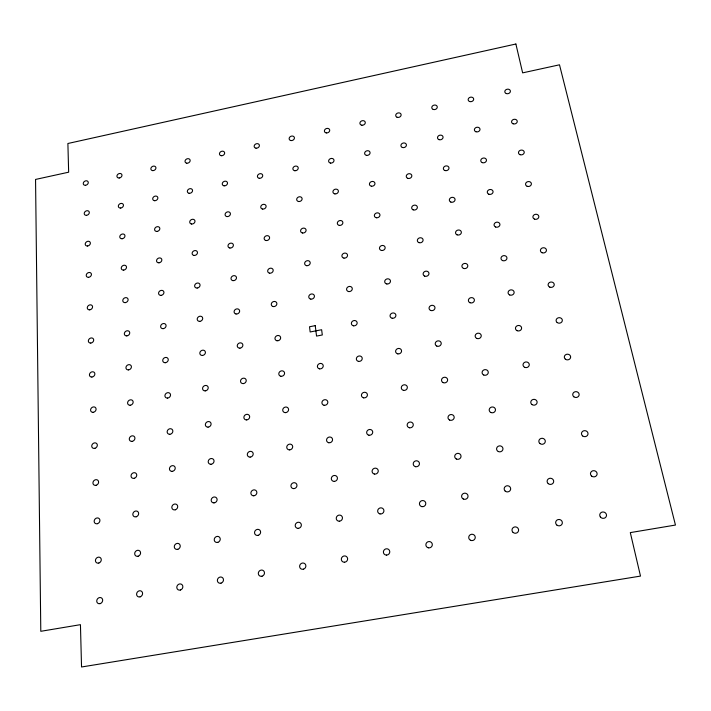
<?xml version="1.0" encoding="UTF-8"?>
<svg xmlns="http://www.w3.org/2000/svg" width="711" height="711" viewBox="0 0 711 711"><rect width="100%" height="100%" fill="white"/><g stroke="black" fill="none" stroke-linecap="round" stroke-linejoin="round"><path stroke-width="1.07" d="M515.884 44.011L67.892 143.498L68.647 172.195L35.55 179.439L40.794 631.306L80.441 624.667L81.543 666.989L640.495 576.088L630.31 532.61L675.45 525.056L559.495 64.808L522.638 72.869L515.884 44.011M315.24 325.647L309.525 326.767L310.165 331.975L321.63 329.735L322.305 334.97L316.546 336.09L315.24 325.647M403.572 390.375A3.066 2.8 -19.1 0 0 407.252 386.686A3.066 2.8 -19.1 0 0 402.15 385.735A3.066 2.8 -19.1 0 0 403.572 390.375M363.641 397.849A3.048 2.782 -23.8 0 0 367.329 394.17A3.048 2.782 -23.8 0 0 362.308 393.219A3.048 2.782 -23.8 0 0 363.641 397.849M324.047 405.252A3.031 2.755 -28.3 0 0 327.753 401.582A3.031 2.755 -28.3 0 0 322.803 400.622A3.031 2.755 -28.3 0 0 324.047 405.252M358.504 361.392A3.004 2.702 -23 0 0 362.148 357.793A3.004 2.702 -23 0 0 357.198 356.904A3.004 2.702 -23 0 0 358.504 361.392M397.831 353.874A3.022 2.72 -19 0 0 401.466 350.265A3.022 2.72 -19 0 0 396.445 349.377A3.022 2.72 -19 0 0 397.831 353.874M436.767 346.07A3.04 2.737 -14.9 0 0 441.247 343.377A3.04 2.737 -14.9 0 0 436.652 341.316A3.04 2.737 -14.9 0 0 436.767 346.07M353.491 325.807A2.96 2.622 -22.4 0 0 357.082 322.287A2.96 2.622 -22.4 0 0 352.212 321.452A2.96 2.622 -22.4 0 0 353.491 325.807M392.232 318.252A2.977 2.64 -18.9 0 0 395.814 314.715A2.977 2.64 -18.9 0 0 390.881 313.88A2.977 2.64 -18.9 0 0 392.232 318.252M430.582 310.414A2.995 2.657 -15.3 0 0 434.999 307.765A2.995 2.657 -15.3 0 0 430.475 305.783A2.995 2.657 -15.3 0 0 430.582 310.414M443.104 382.607A3.084 2.817 -14.2 0 0 447.646 379.87A3.084 2.817 -14.2 0 0 442.98 377.71A3.084 2.817 -14.2 0 0 443.104 382.607M379.985 513.911A3.191 3.04 -30.1 0 0 383.833 509.983A3.191 3.04 -30.1 0 0 378.554 508.836A3.191 3.04 -30.1 0 0 379.985 513.911M374.368 474.05A3.137 2.951 -27 0 0 378.163 470.211A3.137 2.951 -27 0 0 372.973 469.127A3.137 2.951 -27 0 0 374.368 474.05M368.902 435.194A3.093 2.862 -25.1 0 0 372.635 431.435A3.093 2.862 -25.1 0 0 367.534 430.422A3.093 2.862 -25.1 0 0 368.902 435.194M421.845 506.632A3.2 3.066 -20.4 0 0 425.676 502.686A3.2 3.066 -20.4 0 0 420.325 501.539A3.2 3.066 -20.4 0 0 421.845 506.632M415.571 466.7A3.155 2.977 -19.7 0 0 419.348 462.843A3.155 2.977 -19.7 0 0 414.086 461.768A3.155 2.977 -19.7 0 0 415.571 466.7M409.447 427.773A3.111 2.888 -19.3 0 0 413.18 424.005A3.111 2.888 -19.3 0 0 407.998 423.001A3.111 2.888 -19.3 0 0 409.447 427.773M463.296 499.006A3.226 3.084 -10 0 0 468.042 496.109A3.226 3.084 -10 0 0 463.119 493.656A3.226 3.084 -10 0 0 463.296 499.006M456.364 459.022A3.182 2.995 -12.1 0 0 461.039 456.178A3.182 2.995 -12.1 0 0 456.204 453.831A3.182 2.995 -12.1 0 0 456.364 459.022M449.601 420.05A3.128 2.906 -13.4 0 0 454.205 417.259A3.128 2.906 -13.4 0 0 449.459 415.011A3.128 2.906 -13.4 0 0 449.601 420.05M348.666 291.572A2.924 2.551 -21.9 0 0 352.212 288.124A2.924 2.551 -21.9 0 0 347.421 287.333A2.924 2.551 -21.9 0 0 348.666 291.572M343.955 258.111A2.88 2.48 -21.5 0 0 347.457 254.734A2.88 2.48 -21.5 0 0 342.729 253.996A2.88 2.48 -21.5 0 0 343.955 258.111M339.351 225.405A2.844 2.409 -21.2 0 0 342.8 222.09A2.844 2.409 -21.2 0 0 338.152 221.405A2.844 2.409 -21.2 0 0 339.351 225.405M386.846 283.973A2.942 2.568 -18.8 0 0 390.383 280.516A2.942 2.568 -18.8 0 0 385.522 279.734A2.942 2.568 -18.8 0 0 386.846 283.973M381.585 250.485A2.897 2.497 -18.8 0 0 385.069 247.09A2.897 2.497 -18.8 0 0 380.287 246.362A2.897 2.497 -18.8 0 0 381.585 250.485M376.439 217.753A2.862 2.426 -18.8 0 0 379.878 214.429A2.862 2.426 -18.8 0 0 375.168 213.744A2.862 2.426 -18.8 0 0 376.439 217.753M424.636 276.108A2.96 2.577 -15.7 0 0 428.982 273.504A2.96 2.577 -15.7 0 0 424.538 271.611A2.96 2.577 -15.7 0 0 424.636 276.108M418.823 242.593A2.915 2.506 -16 0 0 423.107 240.034A2.915 2.506 -16 0 0 418.735 238.212A2.915 2.506 -16 0 0 418.823 242.593M413.144 209.843A2.88 2.435 -16.3 0 0 417.375 207.328A2.88 2.435 -16.3 0 0 413.073 205.577A2.88 2.435 -16.3 0 0 413.144 209.843M217.859 542.342A3.182 2.888 -48.2 0 0 219.495 537.187A3.182 2.888 -48.2 0 0 214.367 538.751A3.182 2.888 -48.2 0 0 217.859 542.342M213.975 502.89A3.12 2.817 -44.2 0 0 216.802 498.322A3.12 2.817 -44.2 0 0 211.656 498.562A3.12 2.817 -44.2 0 0 213.975 502.89M210.963 464.265A3.066 2.737 -40.9 0 0 213.744 459.813A3.066 2.737 -40.9 0 0 208.679 460.079A3.066 2.737 -40.9 0 0 210.963 464.265M208.056 427.133A3.013 2.666 -38.2 0 0 210.803 422.787A3.013 2.666 -38.2 0 0 205.817 423.081A3.013 2.666 -38.2 0 0 208.056 427.133M205.221 390.881A2.968 2.595 -35.9 0 0 207.932 386.633A2.968 2.595 -35.9 0 0 203.017 386.953A2.968 2.595 -35.9 0 0 205.221 390.881M202.457 355.464A2.924 2.524 -34.1 0 0 205.132 351.323A2.924 2.524 -34.1 0 0 200.28 351.661A2.924 2.524 -34.1 0 0 202.457 355.464M199.791 321.372A2.88 2.462 -32.6 0 0 202.431 317.319A2.88 2.462 -32.6 0 0 197.649 317.684A2.88 2.462 -32.6 0 0 199.791 321.372M197.178 288.044A2.835 2.391 -31.3 0 0 199.791 284.089A2.835 2.391 -31.3 0 0 195.081 284.462A2.835 2.391 -31.3 0 0 197.178 288.044M193.943 255.427A2.8 2.329 -30.2 0 0 197.436 252.147A2.8 2.329 -30.2 0 0 193.028 251.436A2.8 2.329 -30.2 0 0 193.943 255.427M258.244 535.312A3.182 2.933 -45.8 0 0 259.826 530.139A3.182 2.933 -45.8 0 0 254.662 531.721A3.182 2.933 -45.8 0 0 258.244 535.312M253.747 495.789A3.12 2.853 -41.5 0 0 256.529 491.212A3.12 2.853 -41.5 0 0 251.33 491.461A3.12 2.853 -41.5 0 0 253.747 495.789M250.121 457.111A3.066 2.773 -38.1 0 0 252.876 452.64A3.066 2.773 -38.1 0 0 247.757 452.916A3.066 2.773 -38.1 0 0 250.121 457.111M246.646 419.917A3.022 2.702 -35.4 0 0 249.357 415.562A3.022 2.702 -35.4 0 0 244.317 415.864A3.022 2.702 -35.4 0 0 246.646 419.917M243.242 383.611A2.968 2.622 -33.3 0 0 245.926 379.363A2.968 2.622 -33.3 0 0 240.958 379.683A2.968 2.622 -33.3 0 0 243.242 383.611M239.927 348.15A2.924 2.551 -31.6 0 0 242.575 344A2.924 2.551 -31.6 0 0 237.678 344.346A2.924 2.551 -31.6 0 0 239.927 348.15M236.016 313.986A2.888 2.489 -30.2 0 0 239.589 310.565A2.888 2.489 -30.2 0 0 234.986 309.765A2.888 2.489 -30.2 0 0 236.016 313.986M232.906 280.632A2.844 2.417 -29.1 0 0 236.434 277.272A2.844 2.417 -29.1 0 0 231.902 276.526A2.844 2.417 -29.1 0 0 232.906 280.632M229.857 248.015A2.808 2.355 -28.1 0 0 233.341 244.726A2.808 2.355 -28.1 0 0 228.871 244.015A2.808 2.355 -28.1 0 0 229.857 248.015M298.202 528.362A3.182 2.968 -42.4 0 0 300.993 523.652A3.182 2.968 -42.4 0 0 295.652 523.874A3.182 2.968 -42.4 0 0 298.202 528.362M293.865 488.626A3.12 2.888 -37.9 0 0 296.611 484.04A3.12 2.888 -37.9 0 0 291.359 484.298A3.12 2.888 -37.9 0 0 293.865 488.626M289.626 449.885A3.075 2.808 -34.6 0 0 292.345 445.406A3.075 2.808 -34.6 0 0 287.173 445.69A3.075 2.808 -34.6 0 0 289.626 449.885M285.564 412.638A3.022 2.728 -32.1 0 0 288.248 408.274A3.022 2.728 -32.1 0 0 283.147 408.585A3.022 2.728 -32.1 0 0 285.564 412.638M280.845 376.243A2.977 2.648 -30.3 0 0 284.507 372.662A2.977 2.648 -30.3 0 0 279.699 371.755A2.977 2.648 -30.3 0 0 280.845 376.243M276.979 340.747A2.933 2.577 -28.8 0 0 280.587 337.236A2.933 2.577 -28.8 0 0 275.859 336.392A2.933 2.577 -28.8 0 0 276.979 340.747M273.255 306.574A2.897 2.506 -27.6 0 0 276.819 303.144A2.897 2.506 -27.6 0 0 272.153 302.353A2.897 2.506 -27.6 0 0 273.255 306.574M269.62 273.184A2.853 2.435 -26.7 0 0 273.14 269.825A2.853 2.435 -26.7 0 0 268.545 269.078A2.853 2.435 -26.7 0 0 269.62 273.184M266.065 240.54A2.817 2.373 -25.9 0 0 269.54 237.243A2.817 2.373 -25.9 0 0 265.007 236.541A2.817 2.373 -25.9 0 0 266.065 240.54M191.499 224.018A2.755 2.275 -29.2 0 0 194.947 220.801A2.755 2.275 -29.2 0 0 190.601 220.143A2.755 2.275 -29.2 0 0 191.499 224.018M189.108 193.285A2.72 2.213 -28.4 0 0 192.512 190.13A2.72 2.213 -28.4 0 0 188.219 189.508A2.72 2.213 -28.4 0 0 189.108 193.285M186.762 163.192A2.684 2.16 -27.7 0 0 190.121 160.099A2.684 2.16 -27.7 0 0 185.891 159.513A2.684 2.16 -27.7 0 0 186.762 163.192M226.925 216.579A2.764 2.293 -27.3 0 0 230.364 213.353A2.764 2.293 -27.3 0 0 225.956 212.696A2.764 2.293 -27.3 0 0 226.925 216.579M224.054 185.82A2.728 2.231 -26.7 0 0 227.458 182.656A2.728 2.231 -26.7 0 0 223.112 182.043A2.728 2.231 -26.7 0 0 224.054 185.82M221.245 155.709A2.693 2.177 -26.1 0 0 224.605 152.607A2.693 2.177 -26.1 0 0 220.312 152.03A2.693 2.177 -26.1 0 0 221.245 155.709M262.635 209.078A2.782 2.311 -25.3 0 0 266.065 205.852A2.782 2.311 -25.3 0 0 261.604 205.195A2.782 2.311 -25.3 0 0 262.635 209.078M259.284 178.301A2.746 2.249 -24.8 0 0 262.67 175.128A2.746 2.249 -24.8 0 0 258.271 174.515A2.746 2.249 -24.8 0 0 259.284 178.301M256.004 148.172A2.711 2.186 -24.3 0 0 259.346 145.062A2.711 2.186 -24.3 0 0 255.009 144.493A2.711 2.186 -24.3 0 0 256.004 148.172M334.908 193.899A2.808 2.346 -21 0 0 338.32 190.655A2.808 2.346 -21 0 0 333.735 190.015A2.808 2.346 -21 0 0 334.908 193.899M330.571 163.077A2.764 2.284 -20.8 0 0 333.939 159.895A2.764 2.284 -20.8 0 0 329.415 159.3A2.764 2.284 -20.8 0 0 330.571 163.077M326.322 132.921A2.728 2.222 -20.7 0 0 329.646 129.793A2.728 2.222 -20.7 0 0 325.194 129.242A2.728 2.222 -20.7 0 0 326.322 132.921M371.48 186.22A2.817 2.355 -18.8 0 0 374.884 182.967A2.817 2.355 -18.8 0 0 370.235 182.327A2.817 2.355 -18.8 0 0 371.48 186.22M366.636 155.38A2.782 2.293 -18.8 0 0 369.996 152.19A2.782 2.293 -18.8 0 0 365.418 151.594A2.782 2.293 -18.8 0 0 366.636 155.38M361.89 125.207A2.746 2.231 -18.8 0 0 365.205 122.07A2.746 2.231 -18.8 0 0 360.699 121.519A2.746 2.231 -18.8 0 0 361.89 125.207M407.67 178.301A2.835 2.373 -16.5 0 0 411.847 175.821A2.835 2.373 -16.5 0 0 407.607 174.151A2.835 2.373 -16.5 0 0 407.67 178.301M402.319 147.453A2.8 2.311 -16.7 0 0 406.434 145.008A2.8 2.311 -16.7 0 0 402.266 143.4A2.8 2.311 -16.7 0 0 402.319 147.453M397.085 117.271A2.764 2.249 -16.9 0 0 401.146 114.871A2.764 2.249 -16.9 0 0 397.04 113.325A2.764 2.249 -16.9 0 0 397.085 117.271M310.805 299.109A2.906 2.524 -24.9 0 0 314.36 295.66A2.906 2.524 -24.9 0 0 309.632 294.869A2.906 2.524 -24.9 0 0 310.805 299.109M306.637 265.683A2.871 2.462 -24.2 0 0 310.147 262.306A2.871 2.462 -24.2 0 0 305.481 261.568A2.871 2.462 -24.2 0 0 306.637 265.683M302.557 233.004A2.826 2.391 -23.6 0 0 306.023 229.697A2.826 2.391 -23.6 0 0 301.428 229.004A2.826 2.391 -23.6 0 0 302.557 233.004M298.629 201.524A2.791 2.329 -23.2 0 0 302.051 198.28A2.791 2.329 -23.2 0 0 297.527 197.631A2.791 2.329 -23.2 0 0 298.629 201.524M294.789 170.72A2.755 2.266 -22.8 0 0 298.167 167.538A2.755 2.266 -22.8 0 0 293.705 166.934A2.755 2.266 -22.8 0 0 294.789 170.72M291.021 140.574A2.72 2.204 -22.5 0 0 294.363 137.454A2.72 2.204 -22.5 0 0 289.964 136.894A2.72 2.204 -22.5 0 0 291.021 140.574M319.506 368.849A2.986 2.675 -26.8 0 0 323.158 365.258A2.986 2.675 -26.8 0 0 318.279 364.361A2.986 2.675 -26.8 0 0 319.506 368.849M334.339 481.409A3.128 2.915 -33.1 0 0 337.05 476.805A3.128 2.915 -33.1 0 0 331.744 477.063A3.128 2.915 -33.1 0 0 334.339 481.409M328.722 442.731A3.084 2.835 -30.3 0 0 332.481 438.98A3.084 2.835 -30.3 0 0 327.451 437.967A3.084 2.835 -30.3 0 0 328.722 442.731M339.316 521.207A3.182 3.004 -37.4 0 0 342.071 516.488A3.182 3.004 -37.4 0 0 336.667 516.719A3.182 3.004 -37.4 0 0 339.316 521.207M98.829 563.05A3.182 2.773 -52 0 0 100.624 557.931A3.182 2.773 -52 0 0 95.612 559.477A3.182 2.773 -52 0 0 98.829 563.05M97.514 523.678A3.12 2.702 -49 0 0 99.282 518.692A3.12 2.702 -49 0 0 94.341 520.221A3.12 2.702 -49 0 0 97.514 523.678M96.225 485.249A3.066 2.64 -46.3 0 0 97.976 480.387A3.066 2.64 -46.3 0 0 93.105 481.916A3.066 2.64 -46.3 0 0 96.225 485.249M94.981 448.286A3.013 2.568 -43.9 0 0 96.714 443.557A3.013 2.568 -43.9 0 0 91.906 445.068A3.013 2.568 -43.9 0 0 94.981 448.286M93.052 412.318A2.96 2.506 -41.7 0 0 95.861 408.105A2.96 2.506 -41.7 0 0 91.088 408.398A2.96 2.506 -41.7 0 0 93.052 412.318M91.879 377.043A2.915 2.444 -39.8 0 0 94.643 372.92A2.915 2.444 -39.8 0 0 89.942 373.239A2.915 2.444 -39.8 0 0 91.879 377.043M90.75 343.066A2.862 2.382 -38.1 0 0 93.479 339.049A2.862 2.382 -38.1 0 0 88.839 339.387A2.862 2.382 -38.1 0 0 90.75 343.066M89.648 309.845A2.817 2.32 -36.6 0 0 92.341 305.908A2.817 2.32 -36.6 0 0 87.764 306.272A2.817 2.32 -36.6 0 0 89.648 309.845M88.564 277.343A2.782 2.266 -35.3 0 0 91.221 273.504A2.782 2.266 -35.3 0 0 86.715 273.877A2.782 2.266 -35.3 0 0 88.564 277.343M87.524 246.015A2.737 2.204 -34.1 0 0 90.155 242.255A2.737 2.204 -34.1 0 0 85.702 242.647A2.737 2.204 -34.1 0 0 87.524 246.015M86.502 215.344A2.702 2.151 -33.1 0 0 89.097 211.656A2.702 2.151 -33.1 0 0 84.707 212.074A2.702 2.151 -33.1 0 0 86.502 215.344M85.507 185.304A2.666 2.097 -32.2 0 0 88.066 181.696A2.666 2.097 -32.2 0 0 83.729 182.132A2.666 2.097 -32.2 0 0 85.507 185.304M138.156 556.206A3.182 2.808 -51 0 0 139.898 551.078A3.182 2.808 -51 0 0 134.85 552.625A3.182 2.808 -51 0 0 138.156 556.206M136.254 516.764A3.12 2.737 -47.8 0 0 137.97 511.76A3.12 2.737 -47.8 0 0 132.993 513.306A3.12 2.737 -47.8 0 0 136.254 516.764M134.388 478.272A3.066 2.675 -44.9 0 0 136.085 473.402A3.066 2.675 -44.9 0 0 131.188 474.93A3.066 2.675 -44.9 0 0 134.388 478.272M131.864 441.389A3.013 2.604 -42.3 0 0 134.681 437.061A3.013 2.604 -42.3 0 0 129.784 437.336A3.013 2.604 -42.3 0 0 131.864 441.389M130.131 405.234A2.96 2.533 -40.1 0 0 132.904 401.004A2.96 2.533 -40.1 0 0 128.087 401.306A2.96 2.533 -40.1 0 0 130.131 405.234M128.433 369.907A2.915 2.471 -38.2 0 0 131.171 365.783A2.915 2.471 -38.2 0 0 126.425 366.112A2.915 2.471 -38.2 0 0 128.433 369.907M126.798 335.894A2.871 2.409 -36.5 0 0 129.5 331.859A2.871 2.409 -36.5 0 0 124.816 332.215A2.871 2.409 -36.5 0 0 126.798 335.894M125.207 302.637A2.826 2.346 -35 0 0 127.873 298.691A2.826 2.346 -35 0 0 123.252 299.064A2.826 2.346 -35 0 0 125.207 302.637M123.643 270.109A2.782 2.284 -33.7 0 0 126.274 266.252A2.782 2.284 -33.7 0 0 121.723 266.634A2.782 2.284 -33.7 0 0 123.643 270.109M122.141 238.745A2.746 2.231 -32.6 0 0 124.736 234.977A2.746 2.231 -32.6 0 0 120.239 235.377A2.746 2.231 -32.6 0 0 122.141 238.745M120.666 208.047A2.711 2.177 -31.7 0 0 123.234 204.359A2.711 2.177 -31.7 0 0 118.79 204.777A2.711 2.177 -31.7 0 0 120.666 208.047M119.217 177.999A2.675 2.124 -30.8 0 0 121.759 174.382A2.675 2.124 -30.8 0 0 117.377 174.817A2.675 2.124 -30.8 0 0 119.217 177.999M177.83 549.31A3.182 2.853 -49.8 0 0 179.519 544.164A3.182 2.853 -49.8 0 0 174.435 545.719A3.182 2.853 -49.8 0 0 177.83 549.31M175.333 509.787A3.12 2.773 -46.2 0 0 176.995 504.774A3.12 2.773 -46.2 0 0 171.982 506.33A3.12 2.773 -46.2 0 0 175.333 509.787M172.133 471.366A3.066 2.702 -43.1 0 0 174.95 466.923A3.066 2.702 -43.1 0 0 169.938 467.189A3.066 2.702 -43.1 0 0 172.133 471.366M169.796 434.297A3.013 2.64 -40.5 0 0 172.577 429.959A3.013 2.64 -40.5 0 0 167.636 430.244A3.013 2.64 -40.5 0 0 169.796 434.297M167.52 398.089A2.96 2.568 -38.2 0 0 170.258 393.85A2.96 2.568 -38.2 0 0 165.396 394.161A2.96 2.568 -38.2 0 0 167.52 398.089M165.29 362.717A2.915 2.497 -36.3 0 0 168 358.584A2.915 2.497 -36.3 0 0 163.201 358.913A2.915 2.497 -36.3 0 0 165.29 362.717M163.148 328.669A2.871 2.435 -34.6 0 0 165.814 324.625A2.871 2.435 -34.6 0 0 161.086 324.98A2.871 2.435 -34.6 0 0 163.148 328.669M161.05 295.367A2.835 2.373 -33.2 0 0 163.69 291.421A2.835 2.373 -33.2 0 0 159.024 291.794A2.835 2.373 -33.2 0 0 161.05 295.367M158.997 262.803A2.791 2.311 -32 0 0 161.601 258.946A2.791 2.311 -32 0 0 156.998 259.337A2.791 2.311 -32 0 0 158.997 262.803M157.024 231.422A2.755 2.249 -31 0 0 159.593 227.644A2.755 2.249 -31 0 0 155.051 228.053A2.755 2.249 -31 0 0 157.024 231.422M154.42 200.689A2.711 2.195 -30.1 0 0 157.833 197.542A2.711 2.195 -30.1 0 0 153.603 196.911A2.711 2.195 -30.1 0 0 154.42 200.689M152.536 170.613A2.675 2.142 -29.3 0 0 155.905 167.529A2.675 2.142 -29.3 0 0 151.727 166.943A2.675 2.142 -29.3 0 0 152.536 170.613M100.189 603.621A3.253 2.835 -55.1 0 0 102.011 598.36A3.253 2.835 -55.1 0 0 96.918 599.915A3.253 2.835 -55.1 0 0 100.189 603.621M140.12 596.858A3.253 2.88 -54.6 0 0 141.889 591.579A3.253 2.88 -54.6 0 0 136.761 593.143A3.253 2.88 -54.6 0 0 140.12 596.858M180.407 590.032A3.244 2.924 -53.8 0 0 182.114 584.744A3.244 2.924 -53.8 0 0 176.95 586.317A3.244 2.924 -53.8 0 0 180.407 590.032M221.059 583.144A3.244 2.96 -52.7 0 0 222.712 577.839A3.244 2.96 -52.7 0 0 217.513 579.421A3.244 2.96 -52.7 0 0 221.059 583.144M262.083 576.194A3.244 3.004 -51.1 0 0 263.674 570.88A3.244 3.004 -51.1 0 0 258.44 572.471A3.244 3.004 -51.1 0 0 262.083 576.194M303.49 569.182A3.235 3.048 -48.5 0 0 305.019 563.85A3.235 3.048 -48.5 0 0 299.74 565.449A3.235 3.048 -48.5 0 0 303.49 569.182M344.444 562.241A3.235 3.093 -44.1 0 0 347.235 557.397A3.235 3.093 -44.1 0 0 341.751 557.593A3.235 3.093 -44.1 0 0 344.444 562.241M386.606 555.095A3.244 3.128 -36.1 0 0 389.352 550.243A3.244 3.128 -36.1 0 0 383.807 550.447A3.244 3.128 -36.1 0 0 386.606 555.095M428.315 547.808A3.253 3.164 -22 0 0 432.208 543.773A3.253 3.164 -22 0 0 426.76 542.555A3.253 3.164 -22 0 0 428.315 547.808M470.451 540.244A3.279 3.182 -5.6 0 0 475.268 537.303A3.279 3.182 -5.6 0 0 470.255 534.734A3.279 3.182 -5.6 0 0 470.451 540.244M513.066 532.423A3.315 3.191 5.4 0 0 518.541 530.779A3.315 3.191 5.4 0 0 514.284 527.029A3.315 3.191 5.4 0 0 513.066 532.423M505.219 491.123A3.262 3.093 -1.3 0 0 510.605 489.488A3.262 3.093 -1.3 0 0 506.428 485.889A3.262 3.093 -1.3 0 0 505.219 491.123M498.295 451.538A3.208 3.004 -5.3 0 0 502.979 448.685A3.208 3.004 -5.3 0 0 498.055 446.339A3.208 3.004 -5.3 0 0 498.295 451.538M490.866 412.504A3.155 2.915 -7.9 0 0 495.487 409.705A3.155 2.915 -7.9 0 0 490.643 407.456A3.155 2.915 -7.9 0 0 490.866 412.504M483.738 375.008A3.111 2.826 -9.6 0 0 488.288 372.253A3.111 2.826 -9.6 0 0 483.524 370.102A3.111 2.826 -9.6 0 0 483.738 375.008M476.779 338.418A3.066 2.746 -10.9 0 0 481.258 335.716A3.066 2.746 -10.9 0 0 476.583 333.655A3.066 2.746 -10.9 0 0 476.779 338.418M469.98 302.726A3.022 2.666 -11.9 0 0 474.406 300.069A3.022 2.666 -11.9 0 0 469.802 298.087A3.022 2.666 -11.9 0 0 469.98 302.726M463.448 268.385A2.977 2.595 -12.7 0 0 467.811 265.772A2.977 2.595 -12.7 0 0 463.288 263.879A2.977 2.595 -12.7 0 0 463.448 268.385M457.066 234.843A2.942 2.524 -13.3 0 0 461.368 232.275A2.942 2.524 -13.3 0 0 456.915 230.453A2.942 2.524 -13.3 0 0 457.066 234.843M450.827 202.066A2.897 2.453 -13.9 0 0 455.076 199.533A2.897 2.453 -13.9 0 0 450.694 197.791A2.897 2.453 -13.9 0 0 450.827 202.066M444.828 170.498A2.862 2.382 -14.3 0 0 449.005 168.009A2.862 2.382 -14.3 0 0 444.704 166.338A2.862 2.382 -14.3 0 0 444.828 170.498M438.954 139.632A2.817 2.32 -14.7 0 0 443.077 137.179A2.817 2.32 -14.7 0 0 438.838 135.579A2.817 2.32 -14.7 0 0 438.954 139.632M433.203 109.432A2.782 2.257 -15 0 0 437.283 107.023A2.782 2.257 -15 0 0 433.106 105.486A2.782 2.257 -15 0 0 433.203 109.432M556.784 525.011A3.368 3.191 11.4 0 0 562.294 523.358A3.368 3.191 11.4 0 0 557.931 519.608A3.368 3.191 11.4 0 0 556.784 525.011M548.217 483.64A3.306 3.102 4.8 0 0 553.638 481.987A3.306 3.102 4.8 0 0 549.363 478.387A3.306 3.102 4.8 0 0 548.217 483.64M539.916 443.54A3.244 3.013 0.2 0 0 545.248 441.904A3.244 3.013 0.2 0 0 541.053 438.429A3.244 3.013 0.2 0 0 539.916 443.54M531.819 404.461A3.191 2.924 -3.1 0 0 537.072 402.835A3.191 2.924 -3.1 0 0 532.957 399.493A3.191 2.924 -3.1 0 0 531.819 404.461M524.718 367.338A3.146 2.844 -5.5 0 0 529.286 364.574A3.146 2.844 -5.5 0 0 524.434 362.423A3.146 2.844 -5.5 0 0 524.718 367.338M517.128 330.704A3.093 2.755 -7.3 0 0 521.625 327.993A3.093 2.755 -7.3 0 0 516.861 325.931A3.093 2.755 -7.3 0 0 517.128 330.704M509.716 294.967A3.048 2.675 -8.7 0 0 514.151 292.301A3.048 2.675 -8.7 0 0 509.467 290.328A3.048 2.675 -8.7 0 0 509.716 294.967M502.588 260.59A3.004 2.604 -9.8 0 0 506.961 257.969A3.004 2.604 -9.8 0 0 502.357 256.084A3.004 2.604 -9.8 0 0 502.588 260.59M495.629 227.013A2.96 2.533 -10.7 0 0 499.94 224.436A2.96 2.533 -10.7 0 0 495.416 222.623A2.96 2.533 -10.7 0 0 495.629 227.013M488.83 194.219A2.924 2.462 -11.5 0 0 493.078 191.677A2.924 2.462 -11.5 0 0 488.626 189.944A2.924 2.462 -11.5 0 0 488.83 194.219M482.28 162.632A2.88 2.391 -12.1 0 0 486.475 160.135A2.88 2.391 -12.1 0 0 482.094 158.473A2.88 2.391 -12.1 0 0 482.28 162.632M475.881 131.739A2.844 2.329 -12.7 0 0 480.014 129.286A2.844 2.329 -12.7 0 0 475.703 127.687A2.844 2.329 -12.7 0 0 475.881 131.739M469.615 101.531A2.808 2.266 -13.2 0 0 473.695 99.113A2.808 2.266 -13.2 0 0 469.456 97.585A2.808 2.266 -13.2 0 0 469.615 101.531M600.324 516.888A3.413 3.191 14.8 0 0 606.19 516.648A3.413 3.191 14.8 0 0 602.866 511.964A3.413 3.191 14.8 0 0 600.324 516.888M591.614 476.077A3.351 3.102 8.9 0 0 597.08 474.424A3.351 3.102 8.9 0 0 592.69 470.815A3.351 3.102 8.9 0 0 591.614 476.077M582.602 435.914A3.288 3.013 4.4 0 0 587.979 434.27A3.288 3.013 4.4 0 0 583.678 430.795A3.288 3.013 4.4 0 0 582.602 435.914M573.821 396.774A3.226 2.933 0.8 0 0 579.11 395.147A3.226 2.933 0.8 0 0 574.888 391.797A3.226 2.933 0.8 0 0 573.821 396.774M565.387 359.188A3.173 2.844 -1.9 0 0 570.595 357.571A3.173 2.844 -1.9 0 0 566.454 354.345A3.173 2.844 -1.9 0 0 565.387 359.188M557.157 322.536A3.128 2.764 -4 0 0 562.285 320.928A3.128 2.764 -4 0 0 558.224 317.817A3.128 2.764 -4 0 0 557.157 322.536M549.799 287.146A3.075 2.684 -5.7 0 0 554.242 284.471A3.075 2.684 -5.7 0 0 549.479 282.498A3.075 2.684 -5.7 0 0 549.799 287.146M542.066 252.734A3.031 2.613 -7.1 0 0 546.448 250.103A3.031 2.613 -7.1 0 0 541.764 248.219A3.031 2.613 -7.1 0 0 542.066 252.734M534.521 219.13A2.986 2.542 -8.3 0 0 538.84 216.544A2.986 2.542 -8.3 0 0 534.228 214.74A2.986 2.542 -8.3 0 0 534.521 219.13M527.144 186.3A2.942 2.471 -9.2 0 0 531.401 183.758A2.942 2.471 -9.2 0 0 526.878 182.025A2.942 2.471 -9.2 0 0 527.144 186.3M520.043 154.696A2.906 2.4 -10.1 0 0 524.247 152.198A2.906 2.4 -10.1 0 0 519.794 150.536A2.906 2.4 -10.1 0 0 520.043 154.696M513.102 123.794A2.862 2.337 -10.8 0 0 517.253 121.332A2.862 2.337 -10.8 0 0 512.862 119.741A2.862 2.337 -10.8 0 0 513.102 123.794M506.312 93.568A2.826 2.275 -11.4 0 0 510.409 91.15A2.826 2.275 -11.4 0 0 506.09 89.622A2.826 2.275 -11.4 0 0 506.312 93.568"/></g></svg>
